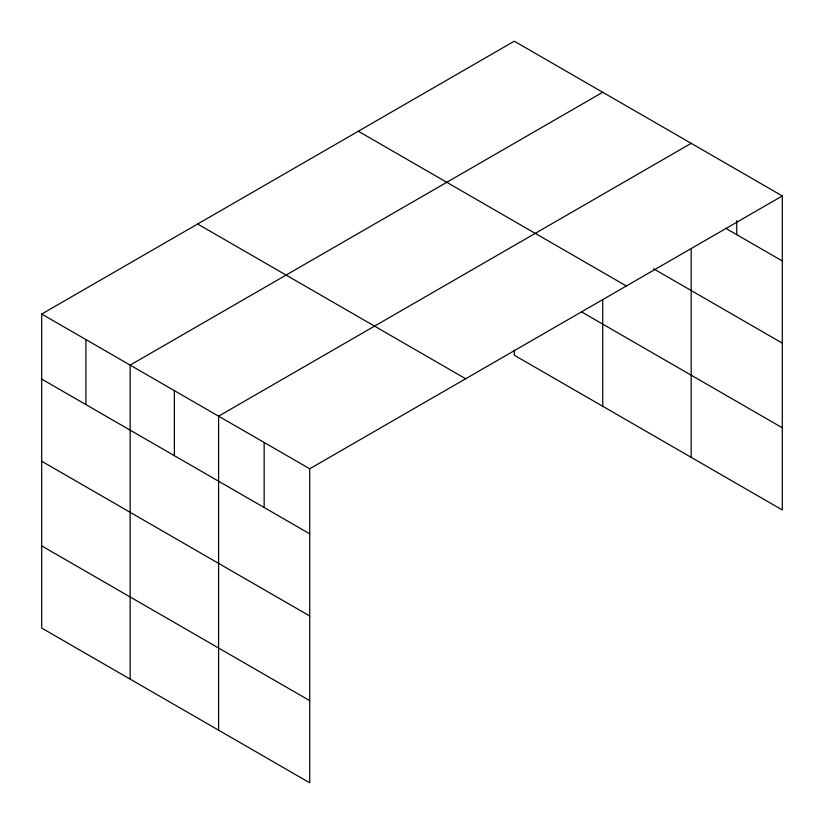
<?xml version="1.0" encoding="UTF-8"?>
<svg xmlns="http://www.w3.org/2000/svg" width="824" height="824" viewBox="0 0 824 824"><rect width="100%" height="100%" fill="white"/><g stroke="black" fill="none" stroke-linecap="round" stroke-linejoin="round"><path stroke-width="1.24" d="M41.694 314.047L309.721 468.784L309.721 782.8L41.694 628.053L41.694 314.047L514.279 41.2L782.306 195.947L782.306 509.953L514.279 355.216L514.279 350.076M602.725 92.267L130.141 365.114L130.141 679.12M691.181 143.335L218.587 416.172L218.587 730.188M309.721 468.784L782.306 195.947M725.625 228.258L782.306 260.971M653.587 268.82L782.306 343.134M358.327 131.243L626.353 285.979M581.723 311.987L782.306 427.79M197.647 224.004L465.673 378.752M41.694 379.081L309.721 533.818M41.694 461.244L309.721 615.981M41.694 545.89L309.721 700.637M736.738 220.647L736.738 234.665M691.181 249.445L691.181 457.341M602.725 299.74L602.725 406.273M264.154 442.478L264.154 507.512M174.369 390.638L174.369 455.672M85.923 339.581L85.923 404.615"/></g></svg>
